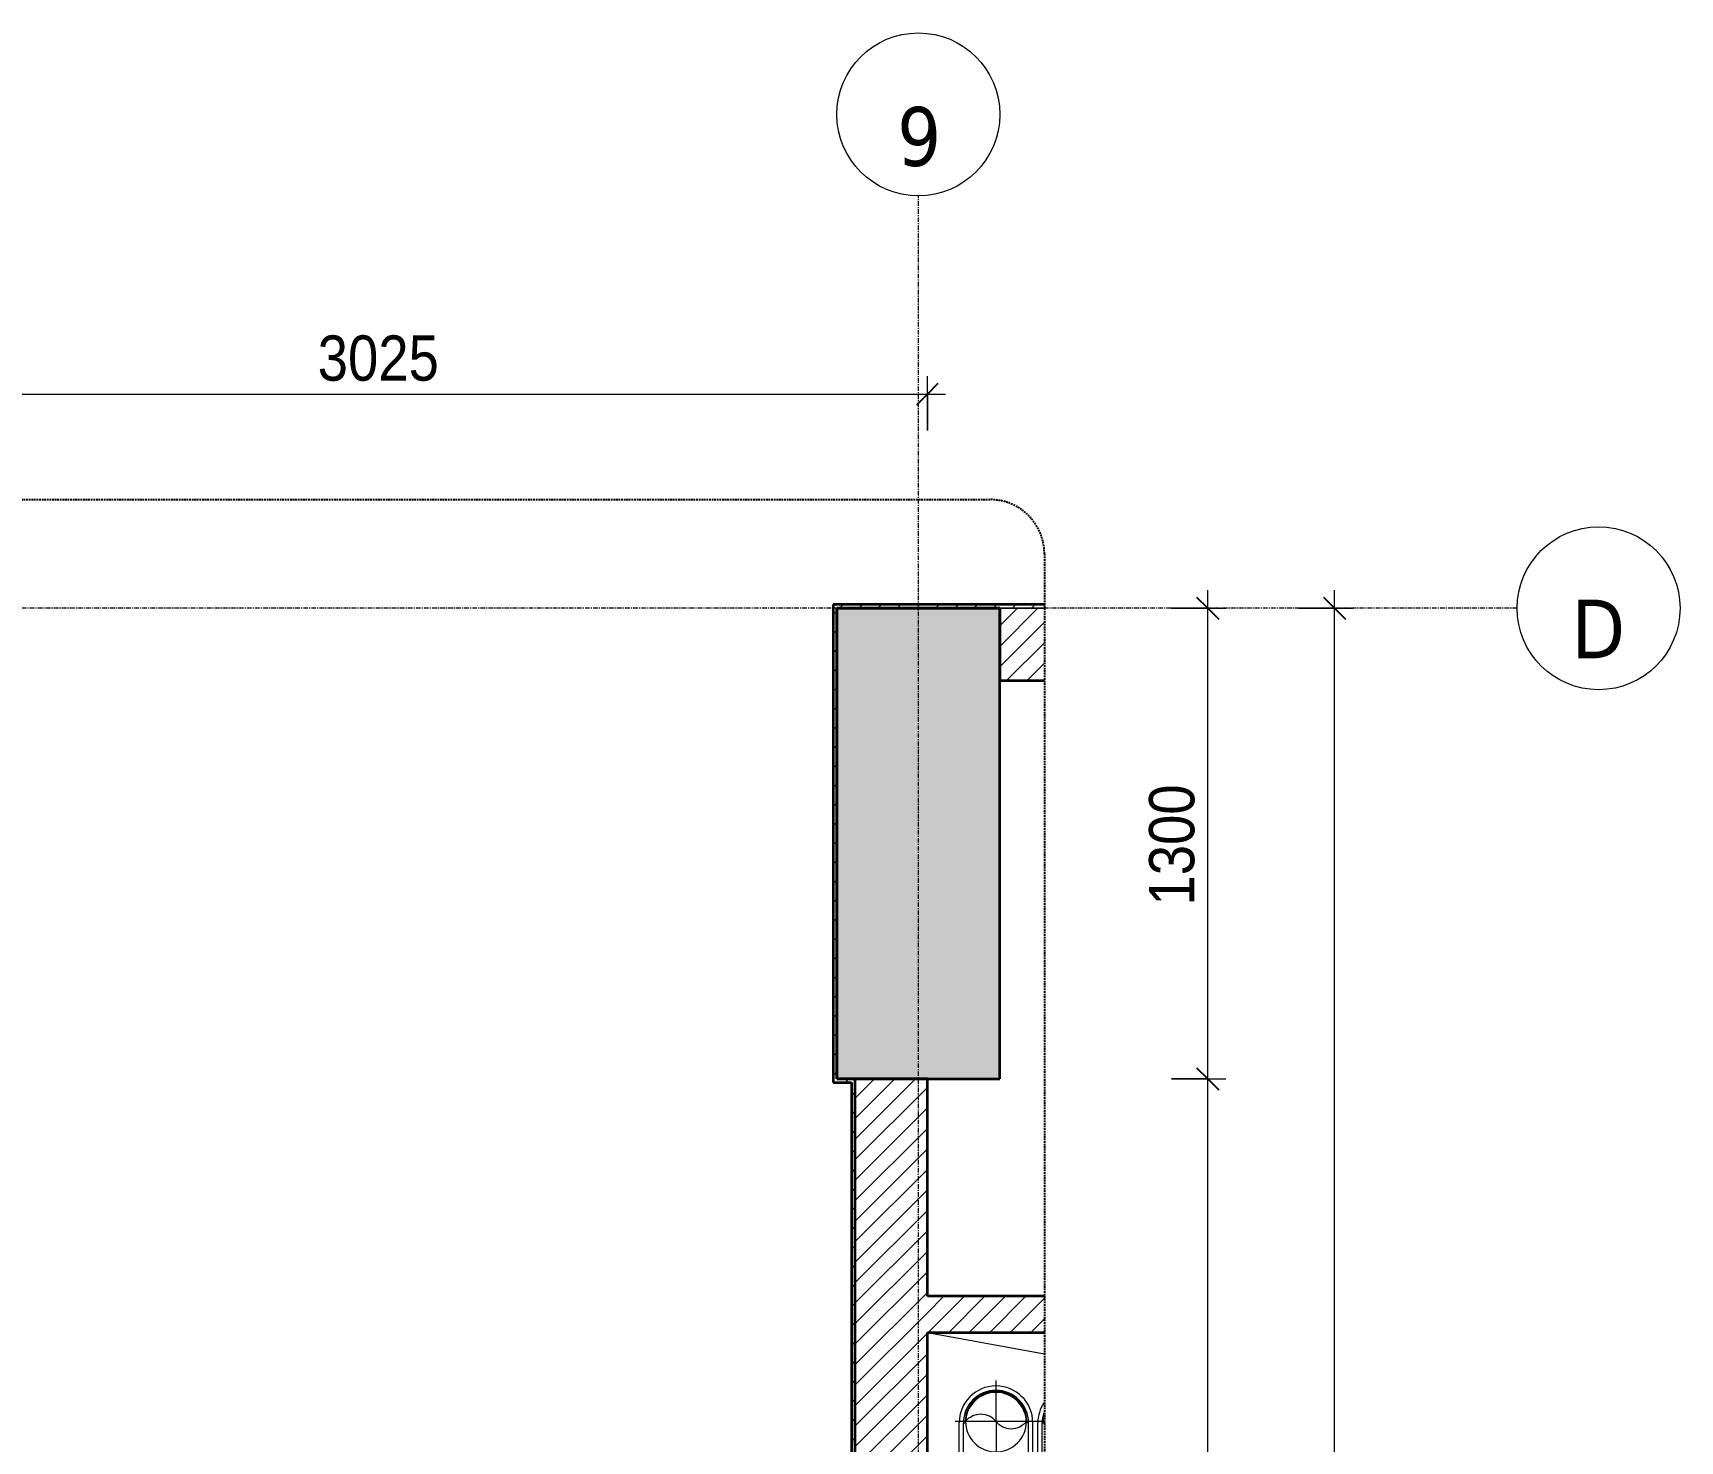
# Model space of a CAD drawing. Header units: millimetres. Extents: x 75804 to 125408, y 2002 to 35126.
# Drawn here: x 92399 to 96948, y 31237 to 35126 of the extents above; entities that cross this region are included whole.
import ezdxf

# ---------------------------------------------------------------- set-up
doc = ezdxf.new("R2010")
doc.units = ezdxf.units.MM
for name, pattern in [('Dash - Tight', [4.5, 3, -1.5]), ('Grid Line', [22.225, 12.7, -3.175, 3.175, -3.175]), ('Hidden', [7.14375, 4.7625, -2.38125]), ('IMPORT-CENTER _3_', [10.16, 6.35, -1.27, 1.27, -1.27])]:
    doc.linetypes.add(name, pattern=pattern)
for name, color, linetype, lineweight in [('0-2', 10, 'Continuous', 5), ('0-3', 250, 'Continuous', 18), ('A-ANNO-DIMS', 211, 'Continuous', 9), ('A-ANNO-DIMS-50', 211, 'Continuous', 9), ('A-DETL-GENF-1', 92, 'Dash - Tight', 18), ('A-DETL-GENF-2', 92, 'Hidden', 25), ('A-WALL', 113, 'Continuous', 18), ('A-WALL-1', 113, 'Continuous', 35), ('A-WALL-PATT-1', 111, 'Continuous', 18), ('G-IMPT', 8, 'Continuous', 18), ('G-IMPT-1', 8, 'IMPORT-CENTER _3_', 18), ('I-WALL-2', 2, 'Continuous', 35), ('M-EQPM', 50, 'Continuous', 18), ('S-COLS-1', 9, 'Continuous', 5), ('S-COLS-2', 7, 'Continuous', 35), ('S-GRID-1', 1, 'Grid Line', 9), ('S-GRID-IDEN', 1, 'Continuous', 9)]:
    doc.layers.add(name, color=color, linetype=linetype, lineweight=lineweight)
doc.styles.add('Tahoma_B', font='tahomabd.ttf', dxfattribs={"height": 162.5})
doc.styles.add('UTM Avo', font='', dxfattribs={"width": 0.9, "height": 125})
doc.styles.get('UTM Avo').set_extended_font_data('UTM Avo')
doc.dimstyles.new('1_Dim_chi_tiet_2_5', dxfattribs={"dimscale": 304.8, "dimtxt": 124.912619, "dimasz": 0.19685, "dimexe": 0.164042, "dimexo": 0.0625, "dimgap": 0.016404, "dimtad": 1, "dimdec": 0, "dimrnd": 5, "dimzin": 0, "dimdsep": 46, "dimtxsty": 'UTM Avo', "dimblk1": 'OBLIQUE', "dimblk2": 'OBLIQUE', "dimsah": 1, "dimcen": 0.09, "dimdle": 0.164042, "dimazin": 0, "dimtfac": 1, "dimtdec": 4, "dimtix": 1, "dimtmove": 0, "dimatfit": 3, "dimfxl": 0.328084, "dimfxlon": 1, "dimtvp": 1, "dimtolj": 1, "dimtzin": 0, "dimarcsym": 2})
pattern_1 = [(45, (11291.85, 0), (-28.284271, 28.284271), [])]
pattern_2 = [(45, (11291.85, 0), (-26.516504, 26.516504), [])]

# ---------------------------------------------------------------- blocks, each defined once
blk = doc.blocks.new('NCV_TKTC_KET CAU_rvt-2-TKCS_THANG MÁY TM2 - MẶT BẰNG TẦNG 1')
at = {"layer": 'S-COLS-1'}
blk.add_hatch(color=256, dxfattribs=at).paths.add_polyline_path([(83777.6, 32236.9), (83777.6, 33536.9), (83327.6, 33536.9), (83327.6, 32236.9)])
at = {"layer": 'S-COLS-2'}
for p, q in [((83777.6, 33536.9), (83327.6, 33536.9)), ((83327.6, 33536.9), (83327.6, 32236.9)), ((83777.6, 32236.9), (83777.6, 33536.9)), ((83327.6, 32236.9), (83777.6, 32236.9))]:
    blk.add_line(p, q, dxfattribs=at)
blk = doc.blocks.new('TKTC_XREF_251221_MB TANG 1 - TKTC_XREF_260130_MB TANG 1_dwg_CUM U_DN100-V10-TKCS_THANG MÁY TM2 - MẶT BẰNG TẦNG 1')
at = {"layer": 'G-IMPT'}
blk.add_hatch(color=256, dxfattribs=at).paths.add_polyline_path([(0, 61), (0, 57), (14.8, 55.1), (28.5, 49.4), (40.3, 40.3), (49.4, 28.5), (55.1, 14.8), (57, 0), (55.1, -14.8), (49.4, -28.5), (40.3, -40.3), (28.5, -49.4), (14.8, -55.1), (0, -57), (0, -61), (15.8, -58.9), (30.5, -52.8), (43.1, -43.1), (52.8, -30.5), (58.9, -15.8), (61, 0), (58.9, 15.8), (52.8, 30.5), (43.1, 43.1), (30.5, 52.8), (15.8, 58.9)])
for p, q in [((-79.1, 66.6), (-79.1, 63.4)), ((-76.6, 66.6), (-76.6, 63.4)), ((-74.6, 66.6), (-74.6, 63.4)), ((-72.7, 69.3), (-72.7, 60.7)), ((-66.9, 67.9), (-71.7, 67.9)), ((-66.9, 62.1), (-71.7, 62.1)), ((-65, 69), (0, 69)), ((-72.7, -60.7), (-72.7, -69.3)), ((-79.1, -63.4), (-79.1, -66.6)), ((-76.6, -63.4), (-76.6, -66.6)), ((-74.6, -63.4), (-74.6, -66.6)), ((-66.9, -62.1), (-71.7, -62.1)), ((-66.9, -67.9), (-71.7, -67.9)), ((-65, -69), (0, -69))]:
    blk.add_line(p, q, dxfattribs=at)
at = {"layer": 'G-IMPT', "flags": 128}
for points in [[(-72.7, 67.6), (-78.1, 67.6), (-78.1, 62.4), (-72.7, 62.4)], [(-71.7, 59.2), (-66.9, 59.2), (-66.9, 70.8), (-71.7, 70.8)], [(-66.9, 70.8), (-66.9, 72.7), (-65, 72.7), (-65, 57.3), (-66.9, 57.3), (-66.9, 59.2)], [(-65, 61), (0, 61), (0, 57)], [(-71.7, -70.8), (-66.9, -70.8), (-66.9, -59.2), (-71.7, -59.2)], [(-66.9, -59.2), (-66.9, -57.3), (-65, -57.3), (-65, -72.7), (-66.9, -72.7), (-66.9, -70.8)], [(-65, -61), (0, -61), (0, -57)], [(-72.7, -62.4), (-78.1, -62.4), (-78.1, -67.6), (-72.7, -67.6)]]:
    blk.add_lwpolyline(points, dxfattribs=at)
at = {"layer": 'G-IMPT'}
for centre, radius, start, end in [((-78.1, 66.6), 0.96, 90, 180), ((-78.1, 63.4), 0.96, 180, 270), ((-71.1, 69.3), 1.56, 112.6199, 247.3801), ((-67.9, 65), 4.8, 143.1301, 216.8699), ((-71.1, 60.7), 1.56, 112.6199, 247.3801), ((0, 0), 69, 270, 90), ((0, 0), 61, 270, 90), ((0, 0), 57, 270, 90), ((-71.1, -60.7), 1.56, 112.6199, 247.3801), ((-78.1, -63.4), 0.96, 90, 180), ((-78.1, -66.6), 0.96, 180, 270), ((-67.9, -65), 4.8, 143.1301, 216.8699), ((-71.1, -69.3), 1.56, 112.6199, 247.3801)]:
    blk.add_arc(centre, radius, start, end, dxfattribs=at)
blk = doc.blocks.new('TKTC_XREF_251221_MB TANG 1 - TKTC_XREF_260130_MB TANG 1_dwg_$cc-V11-TKCS_THANG MÁY TM2 - MẶT BẰNG TẦNG 1')
at = {"layer": 'G-IMPT'}
blk.add_circle((0, 0), 0.5, dxfattribs=at)
for centre, radius, start, end in [((0, 0), 0.5, 90, 270), ((0.188, 0.25), 0.313, 126.8699, 233.1301), ((-0.188, -0.25), 0.313, 306.8699, 53.1301)]:
    blk.add_arc(centre, radius, start, end, dxfattribs=at)
at = {"layer": 'G-IMPT-1'}
for p, q in [((0, -0.673), (0, 0.673)), ((-0.673, 0), (0.673, 0))]:
    blk.add_line(p, q, dxfattribs=at)
blk = doc.blocks.new('TKTC_XREF_251221_MB TANG 1 - TKTC_XREF_260130_MB TANG 1_dwg_CUM U_DN100-V12-TKCS_THANG MÁY TM2 - MẶT BẰNG TẦNG 1')
at = {"layer": 'G-IMPT'}
blk.add_hatch(color=256, dxfattribs=at).paths.add_polyline_path([(0, 61), (0, 57), (1.7, 56.8), (21, 56.8), (15.8, 58.9)])
for p, q in [((-79.1, 66.6), (-79.1, 63.4)), ((-76.6, 66.6), (-76.6, 63.4)), ((-74.6, 66.6), (-74.6, 63.4)), ((-72.7, 69.3), (-72.7, 60.7)), ((-66.9, 67.9), (-71.7, 67.9)), ((-66.9, 62.1), (-71.7, 62.1)), ((-65, 69), (0, 69))]:
    blk.add_line(p, q, dxfattribs=at)
at = {"layer": 'G-IMPT', "flags": 128}
for points in [[(-72.7, 67.6), (-78.1, 67.6), (-78.1, 62.4), (-72.7, 62.4)], [(-71.7, 59.2), (-66.9, 59.2), (-66.9, 70.8), (-71.7, 70.8)], [(-66.9, 70.8), (-66.9, 72.7), (-65, 72.7), (-65, 57.3), (-66.9, 57.3), (-66.9, 59.2)], [(-65, 61), (0, 61), (0, 57)]]:
    blk.add_lwpolyline(points, dxfattribs=at)
at = {"layer": 'G-IMPT'}
for centre, radius, start, end in [((-78.1, 66.6), 0.96, 90, 180), ((-78.1, 63.4), 0.96, 180, 270), ((-71.1, 69.3), 1.56, 112.6199, 247.3801), ((-67.9, 65), 4.8, 143.1301, 216.8699), ((-71.1, 60.7), 1.56, 112.6199, 247.3801), ((0, 0), 69, 56.9895, 90), ((0, 0), 61, 71.9396, 90), ((0, 0), 57, 89.1341, 90)]:
    blk.add_arc(centre, radius, start, end, dxfattribs=at)
blk = doc.blocks.new('TKTC_XREF_251221_MB TANG 1 - TKTC_XREF_260130_MB TANG 1_dwg_$cc-V13-TKCS_THANG MÁY TM2 - MẶT BẰNG TẦNG 1')
at = {"layer": 'G-IMPT'}
blk.add_arc((0, 0), 0.5, 90, 90.791, dxfattribs=at)
at = {"layer": 'G-IMPT-1'}
blk.add_line((0, 0.498), (0, 0.673), dxfattribs=at)
blk = doc.blocks.new('TKTC_XREF_251221_MB TANG 1 - TKTC_XREF_260130_MB TANG 1_dwg-4202109-TKCS_THANG MÁY TM2 - MẶT BẰNG TẦNG 1')
at = {"extrusion": (0, 0, -1), "xscale": 168.0000000000956, "yscale": 168.0000000000956, "zscale": -168.0000000000956, "rotation": 269.9277821117897}
for name, p in [('TKTC_XREF_251221_MB TANG 1 - TKTC_XREF_260130_MB TANG 1_dwg_$cc-V11-TKCS_THANG MÁY TM2 - MẶT BẰNG TẦNG 1', (119384.7, -370055.6)), ('TKTC_XREF_251221_MB TANG 1 - TKTC_XREF_260130_MB TANG 1_dwg_$cc-V13-TKCS_THANG MÁY TM2 - MẶT BẰNG TẦNG 1', (119167.3, -370055.6))]:
    blk.add_blockref(name, p, dxfattribs=at)
at = {"xscale": 1.473684210526311, "yscale": 1.473684210526311, "zscale": 1.473684210526311, "rotation": 90.07221788661575}
for name, p in [('TKTC_XREF_251221_MB TANG 1 - TKTC_XREF_260130_MB TANG 1_dwg_CUM U_DN100-V10-TKCS_THANG MÁY TM2 - MẶT BẰNG TẦNG 1', (-119384.7, -370059.2)), ('TKTC_XREF_251221_MB TANG 1 - TKTC_XREF_260130_MB TANG 1_dwg_CUM U_DN100-V12-TKCS_THANG MÁY TM2 - MẶT BẰNG TẦNG 1', (-119167.3, -370059.2))]:
    blk.add_blockref(name, p, dxfattribs=at)
blk = doc.blocks.new('TKTC_XREF_251221_MB TANG 1 - TKTC_XREF_251221_MB TANG 1-2038492-TKCS_THANG MÁY TM2 - MẶT BẰNG TẦNG 1')
blk.add_blockref('TKTC_XREF_251221_MB TANG 1 - TKTC_XREF_260130_MB TANG 1_dwg-4202109-TKCS_THANG MÁY TM2 - MẶT BẰNG TẦNG 1', (169499.1, 384109.7))
blk = doc.blocks.new('BORDER VIEW - BORDER VIEW-1938873-TKCS_THANG MÁY TM2 - MẶT BẰNG TẦNG 1')
at = {"layer": 'A-DETL-GENF-2'}
for p, q in [((150, 8500), (6798.1, 8500)), ((6948.1, 8350), (6948.1, 150))]:
    blk.add_line(p, q, dxfattribs=at)
blk.add_arc((6798.1, 8350), 150, 0, 90, dxfattribs=at)
blk = doc.blocks.new('Grid - M_Grid Head - Circle-353313-TKCS_THANG MÁY TM2 - MẶT BẰNG TẦNG 1')
at = {"layer": 'S-GRID-IDEN'}
blk.add_circle((0, 0), 4.5, dxfattribs=at)
blk = doc.blocks.new('DIMBLOCK66-TKCS_THANG MÁY TM2 - MẶT BẰNG TẦNG 1')
at = {"layer": 'A-ANNO-DIMS-50', "lineweight": 25}
for p, q in [((95643.9, 32236.9), (95613.9, 32266.9)), ((95643.9, 32236.9), (95673.9, 32206.9)), ((95643.9, 26737.4), (95613.9, 26767.4)), ((95643.9, 26737.4), (95673.9, 26707.4))]:
    blk.add_line(p, q, dxfattribs=at)
at = {"layer": 'A-ANNO-DIMS-50'}
for p, q in [((95543.9, 32236.9), (95693.9, 32236.9)), ((95643.9, 32236.9), (95543.9, 32236.9)), ((95643.9, 26737.4), (95643.9, 32236.9)), ((95543.9, 26737.4), (95693.9, 26737.4)), ((95643.9, 26737.4), (95543.9, 26737.4))]:
    blk.add_line(p, q, dxfattribs=at)
at = {"layer": 'A-ANNO-DIMS-50', "color": 0, "insert": (95481.5, 29316), "char_height": 125, "width": 410.824, "attachment_point": 1, "rotation": 90, "line_spacing_factor": 1.110334, "style": 'UTM Avo'}
blk.add_mtext('5500', dxfattribs=at)
blk = doc.blocks.new('_Oblique')
at = {"color": 0, "linetype": 'ByBlock', "lineweight": -2}
blk.add_line((-0.5, -0.5), (0.5, 0.5), dxfattribs=at)
blk = doc.blocks.new('DIMBLOCK67-TKCS_THANG MÁY TM2 - MẶT BẰNG TẦNG 1')
at = {"layer": 'A-ANNO-DIMS-50'}
for p, q in [((95643.9, 32236.9), (95643.9, 33586.9)), ((95543.9, 33536.9), (95693.9, 33536.9)), ((95643.9, 33536.9), (95543.9, 33536.9)), ((95543.9, 32236.9), (95693.9, 32236.9)), ((95643.9, 32236.9), (95543.9, 32236.9))]:
    blk.add_line(p, q, dxfattribs=at)
at = {"layer": 'A-ANNO-DIMS-50', "lineweight": 25}
for p, q in [((95643.9, 33536.9), (95613.9, 33566.9)), ((95643.9, 33536.9), (95673.9, 33506.9)), ((95643.9, 32236.9), (95613.9, 32266.9)), ((95643.9, 32236.9), (95673.9, 32206.9))]:
    blk.add_line(p, q, dxfattribs=at)
at = {"layer": 'A-ANNO-DIMS-50', "color": 0, "insert": (95481.5, 32715.8), "char_height": 125, "width": 410.824, "attachment_point": 1, "rotation": 90, "line_spacing_factor": 1.110334, "style": 'UTM Avo'}
blk.add_mtext('1300', dxfattribs=at)
blk = doc.blocks.new('DIMBLOCK68-TKCS_THANG MÁY TM2 - MẶT BẰNG TẦNG 1')
at = {"layer": 'A-ANNO-DIMS-50'}
for p, q in [((95993.9, 26487.4), (95993.9, 33586.9)), ((95893.9, 33536.9), (96043.9, 33536.9)), ((95993.9, 33536.9), (95893.9, 33536.9)), ((95893.9, 26537.4), (96043.9, 26537.4)), ((95993.9, 26537.4), (95893.9, 26537.4))]:
    blk.add_line(p, q, dxfattribs=at)
at = {"layer": 'A-ANNO-DIMS-50', "lineweight": 25}
for p, q in [((95993.9, 33536.9), (95963.9, 33566.9)), ((95993.9, 33536.9), (96023.9, 33506.9)), ((95993.9, 26537.4), (95963.9, 26567.4)), ((95993.9, 26537.4), (96023.9, 26507.4))]:
    blk.add_line(p, q, dxfattribs=at)
at = {"layer": 'A-ANNO-DIMS-50', "color": 0, "insert": (95831.5, 29866), "char_height": 125, "width": 410.824, "attachment_point": 1, "rotation": 90, "line_spacing_factor": 1.110334, "style": 'UTM Avo'}
blk.add_mtext('7000', dxfattribs=at)
blk = doc.blocks.new('DIMBLOCK73-TKCS_THANG MÁY TM2 - MẶT BẰNG TẦNG 1')
at = {"layer": 'A-ANNO-DIMS-50'}
for p, q in [((91844.4, 34228), (91844.4, 34078)), ((91844.4, 34128), (91844.4, 34228)), ((94869.4, 34028), (94869.4, 34178)), ((91844.4, 34128), (94919.4, 34128)), ((94869.4, 34128), (94869.4, 34028))]:
    blk.add_line(p, q, dxfattribs=at)
at = {"layer": 'A-ANNO-DIMS-50', "lineweight": 25}
for p, q in [((91844.4, 34128), (91814.4, 34098)), ((91844.4, 34128), (91874.4, 34158)), ((94869.4, 34128), (94839.4, 34098)), ((94869.4, 34128), (94899.4, 34158))]:
    blk.add_line(p, q, dxfattribs=at)
at = {"layer": 'A-ANNO-DIMS-50', "color": 0, "insert": (93185.7, 34290.3), "char_height": 125, "width": 410.824, "attachment_point": 1, "line_spacing_factor": 1.110334, "style": 'UTM Avo'}
blk.add_mtext('3025', dxfattribs=at)

msp = doc.modelspace()

# ---------------------------------------------------------------- hatches: boundary and pattern name
at = {"layer": 'A-WALL-PATT-1'}
h = msp.add_hatch(dxfattribs=at)
h.set_pattern_fill('FP_3', color=256, style=0, pattern_type=2)
h.set_pattern_definition(pattern_2)
h.paths.add_polyline_path([(95192.5, 33536.9), (95192.5, 33546.9), (94609.4, 33546.9), (94609.4, 33536.9), (95069.4, 33536.9)])
h = msp.add_hatch(dxfattribs=at)
h.set_pattern_fill('FP_3', color=256, style=0, pattern_type=2)
h.set_pattern_definition(pattern_2)
h.paths.add_polyline_path([(94619.4, 32226.9), (94619.4, 33536.9), (94609.4, 33536.9), (94609.4, 32226.9)])
h = msp.add_hatch(dxfattribs=at)
h.set_pattern_fill('FP_1', color=256, style=0, pattern_type=2)
h.set_pattern_definition(pattern_1)
h.paths.add_polyline_path([(95192.5, 33336.9), (95192.5, 33536.9), (95069.4, 33536.9), (95069.4, 33336.9)])
h = msp.add_hatch(dxfattribs=at)
h.set_pattern_fill('FP_3', color=256, style=0, pattern_type=2)
h.set_pattern_definition(pattern_2)
h.paths.add_polyline_path([(94659.4, 32226.9), (94659.4, 32236.9), (94619.4, 32236.9), (94619.4, 32226.9)])
h = msp.add_hatch(dxfattribs=at)
h.set_pattern_fill('FP_3', color=256, style=0, pattern_type=2)
h.set_pattern_definition(pattern_2)
h.paths.add_polyline_path([(94659.4, 26737.4), (94669.4, 26737.4), (94669.4, 32236.9), (94659.4, 32236.9), (94659.4, 26747.4)])
h = msp.add_hatch(dxfattribs=at)
h.set_pattern_fill('FP_1', color=256, style=0, pattern_type=2)
h.set_pattern_definition(pattern_1)
h.paths.add_polyline_path([(94869.4, 25536.9), (94869.4, 28836.9), (94669.4, 28836.9), (94669.4, 25536.9)])
h.paths.add_polyline_path([(94669.4, 29036.9), (94869.4, 29036.9), (94869.4, 32236.9), (94669.4, 32236.9), (94669.4, 29181.3)])
h = msp.add_hatch(dxfattribs=at)
h.set_pattern_fill('FP_1', color=256, style=0, pattern_type=2)
h.set_pattern_definition(pattern_1)
h.paths.add_polyline_path([(95066.2, 31536.9), (95192.5, 31536.9), (95192.5, 31636.9), (94869.4, 31636.9), (94869.4, 31536.9)])

# ---------------------------------------------------------------- linework, layer by layer
at = {"layer": '0-3'}
msp.add_line((94869.4, 31536.9), (95192.5, 31478.2), dxfattribs=at)
at = {"layer": 'A-WALL'}
for p, q in [((95192.5, 33536.9), (95069.4, 33536.9)), ((95069.4, 33536.9), (95192.5, 33536.9))]:
    msp.add_line(p, q, dxfattribs=at)
at = {"layer": 'A-WALL-1'}
for p, q in [((95069.4, 33536.9), (95069.4, 33336.9)), ((95069.4, 33336.9), (95192.5, 33336.9)), ((94869.4, 32236.9), (94669.4, 32236.9)), ((94669.4, 32236.9), (94669.4, 29036.9)), ((94869.4, 31636.9), (94869.4, 32236.9)), ((95192.5, 31636.9), (94869.4, 31636.9)), ((94869.4, 31136.9), (94869.4, 31536.9)), ((94869.4, 31536.9), (95192.5, 31536.9))]:
    msp.add_line(p, q, dxfattribs=at)
at = {"layer": 'I-WALL-2'}
for p, q in [((95192.5, 33546.9), (94609.4, 33546.9)), ((94609.4, 33546.9), (94609.4, 32226.9)), ((94619.4, 33536.9), (95069.4, 33536.9)), ((94619.4, 32236.9), (94619.4, 33536.9)), ((94609.4, 32226.9), (94659.4, 32226.9)), ((94669.4, 32236.9), (94619.4, 32236.9)), ((94659.4, 32226.9), (94659.4, 26747.4))]:
    msp.add_line(p, q, dxfattribs=at)
at = {"layer": 'S-GRID-1'}
for p, q in [((94844.4, 33425.7), (94844.4, 34675.7)), ((95247.9, 33536.9), (88196.5, 33536.9)), ((96497.9, 33536.9), (95247.9, 33536.9)), ((94844.4, 25577.6), (94844.4, 33425.7))]:
    msp.add_line(p, q, dxfattribs=at)

# ---------------------------------------------------------------- block references
at = {"layer": '0-2'}
msp.add_blockref('NCV_TKTC_KET CAU_rvt-2-TKCS_THANG MÁY TM2 - MẶT BẰNG TẦNG 1', (11291.9, 0), dxfattribs=at)
at = {"layer": 'A-DETL-GENF-1'}
msp.add_blockref('BORDER VIEW - BORDER VIEW-1938873-TKCS_THANG MÁY TM2 - MẶT BẰNG TẦNG 1', (88244.4, 25336.9), dxfattribs=at)
at = {"layer": 'M-EQPM'}
msp.add_blockref('TKTC_XREF_251221_MB TANG 1 - TKTC_XREF_251221_MB TANG 1-2038492-TKCS_THANG MÁY TM2 - MẶT BẰNG TẦNG 1', (44944.4, 17236.9), dxfattribs=at)
at = {"layer": 'S-GRID-IDEN', "xscale": 49.99999999999998, "yscale": 49.99999999999998, "zscale": 49.99999999999998}
msp.add_blockref('Grid - M_Grid Head - Circle-353313-TKCS_THANG MÁY TM2 - MẶT BẰNG TẦNG 1', (94844.4, 34900.7), dxfattribs=at)
at = {"layer": 'S-GRID-IDEN', "xscale": 49.99999999999998, "yscale": 49.99999999999998, "zscale": 49.99999999999998, "rotation": 89.99999999999982}
msp.add_blockref('Grid - M_Grid Head - Circle-353313-TKCS_THANG MÁY TM2 - MẶT BẰNG TẦNG 1', (96722.9, 33536.9), dxfattribs=at)

# ---------------------------------------------------------------- dimensions: what is measured, and where the dimension line sits
at = {"layer": 'A-ANNO-DIMS'}
dim = msp.add_linear_dim(base=(94869.4, 34128), p1=(91844.4, 34228), p2=(94869.4, 34028), dimstyle='1_Dim_chi_tiet_2_5', override={"dimpost": '<>', "dimfxl": 3031.604361}, dxfattribs=at)
dim.commit()
dim.dimension.update_dxf_attribs({"geometry": 'DIMBLOCK73-TKCS_THANG MÁY TM2 - MẶT BẰNG TẦNG 1', "text_midpoint": (93356.9, 34197.6)})
for base, p1, p2, override, picture, middle in [((95643.9, 33536.9), (95543.9, 32236.9), (95543.9, 33536.9), {"dimpost": '<>', "dimfxl": 1300}, 'DIMBLOCK67-TKCS_THANG MÁY TM2 - MẶT BẰNG TẦNG 1', (95574.2, 32886.9)), ((95993.8823, 33536.936), (95893.8823, 26537.3629), (95893.8823, 33536.936), {"dimpost": '<>', "dimfxl": 6999.573178}, 'DIMBLOCK68-TKCS_THANG MÁY TM2 - MẶT BẰNG TẦNG 1', (95924.1973, 30037.1494)), ((95643.8823, 32236.936), (95543.8823, 26737.3629), (95543.8823, 32236.936), {"dimpost": '<>', "dimfxl": 5499.573178}, 'DIMBLOCK66-TKCS_THANG MÁY TM2 - MẶT BẰNG TẦNG 1', (95574.1973, 29487.1494))]:
    dim = msp.add_linear_dim(base=base, p1=p1, p2=p2, angle=90, dimstyle='1_Dim_chi_tiet_2_5', override=override, dxfattribs=at)
    dim.commit()
    dim.dimension.update_dxf_attribs({"geometry": picture, "text_midpoint": middle})

# ---------------------------------------------------------------- next in the draw order: texts
at = {"layer": 'S-GRID-IDEN', "char_height": 162.5, "attachment_point": 5, "line_spacing_factor": 0.996129, "style": 'Tahoma_B', "bg_fill": 3, "box_fill_scale": 1.25, "bg_fill_color": 256, "bg_fill_true_color": 13158600, "bg_fill_transparency": 0}
for s, insert, width in [('\\pt634.99962,1269.99925,1905.0005,2540.00013,3174.99975,3809.99937,4445.00062,5080.00025,5714.99987,6349.9995,6985.00075,7620.00037,8255,8889.99962,9524.99925,10160.0005,10795.00013,11429.99975,12064.99938,12700.00063,13335.00025,13969.99988,14604.9995,15240.00075,15875.00038,16510,17144.99963,17779.99925,18415.0005,19050.00013,19684.99975,20319.99938;9', (94846.8, 34838.2), 145.5), ('\\pt634.99962,1269.99925,1905.0005,2540.00013,3174.99975,3809.99937,4445.00062,5080.00025,5714.99987,6349.9995,6985.00075,7620.00037,8255,8889.99962,9524.99925,10160.0005,10795.00013,11429.99975,12064.99938,12700.00063,13335.00025,13969.99988,14604.9995,15240.00075,15875.00038,16510,17144.99963,17779.99925,18415.0005,19050.00013,19684.99975,20319.99938;D', (96722.4, 33479.7), 172)]:
    msp.add_mtext(s, dxfattribs=dict(at, insert=insert, width=width))

doc.saveas('drawing.dxf')
